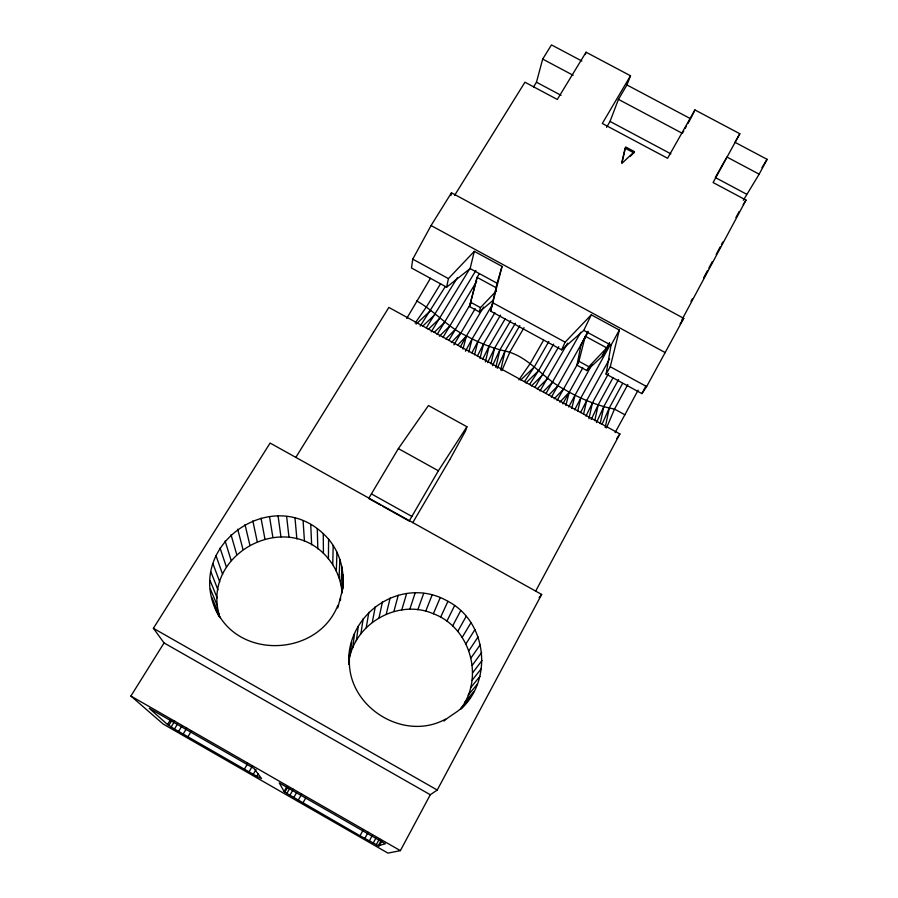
<?xml version="1.0" encoding="UTF-8"?>
<svg xmlns="http://www.w3.org/2000/svg" width="898" height="898" viewBox="0 0 898 898"><rect width="100%" height="100%" fill="white"/><g stroke="black" fill="none" stroke-linecap="round" stroke-linejoin="round"><path stroke-width="1.35" d="M328.589 539.238C340.903 553.729 345.337 573.53 342.003 592.108C340.959 579.951 336.189 568.21 328.432 558.781L328.589 539.238C276.36 478.802 178.87 546.545 219.191 616.69M332.754 564.651L333.18 545.468M336.312 571.016L336.963 552.214M339.062 577.773L339.904 559.387M337.738 607.968L342.351 590.188L343.025 574.574M340.971 584.845L341.936 566.874M340.421 600.582L340.566 597.877M342.183 592.961L342.351 590.188M342.767 588.953L343.171 582.387M348.828 664.419C345.663 613.087 402.674 574.9 447.945 601.334C487.165 621.697 493.215 680.28 460.528 709.398M469.834 698.161L461.011 708.41C484.505 677.238 470.081 627.253 433.352 613.749C397.87 598.225 353.284 624.054 348.783 662.432M220.066 617.734C199.008 554.616 286.743 507.437 328.432 558.781M348.806 661.153L349.984 650.635M350.119 655.72L351.69 642.07M352.757 647.941L354.497 633.831M356.371 640.6L358.336 626.029M412.743 259.163L411.486 267.986L446.643 287.158L470.137 268.581L474.301 251.339L502.038 266.392L490.634 311.135L561.62 349.838L583.79 330.374L591.277 314.828L619.339 330.06L610.27 366.754L606.094 374.084L641.924 393.616L646.639 386.567L683.748 318.341L451.469 192.789L431.062 225.533L412.743 259.163L448.428 278.604L446.643 287.158M360.895 633.808L363.151 618.823M606.094 374.084L611.044 345.191L619.339 330.06M366.238 627.668L368.842 612.324M450.953 195.517L451.469 192.789M372.322 622.292L375.308 606.621M609.562 342.879L602.109 356.383L586.832 370.56L576.954 365.172L581.028 344.911L588.033 331.328M605.185 427.639L609.271 408.018L622.55 383.536M600.201 423.654L603.815 406.592L618.565 379.506M379.035 617.757L382.458 601.828M594.779 420.657L598.203 404.875L612.952 377.856M588.953 418.67L592.467 402.843L608.575 373.445M500.725 370.043L505.046 351.028L519.807 325.615M495.842 367.495L499.917 349.782L515.362 323.235M583.633 413.765L586.663 400.553L609.518 358.998M490.634 311.135L497.088 283.24L502.038 266.392M621.899 162.134L625.131 148.17L633.876 152.851L634.403 151.639L625.637 146.958L621.82 163.481L634.403 151.639M490.948 363.78L494.574 348.2L510.726 320.53M485.391 361.939L489.084 346.302L505.248 318.7M577.683 411.239L580.838 397.982L610.472 344.316M386.263 614.153L390.136 598.001M480.015 358.493L483.494 344.114L500.534 315.097M474.559 354.755L477.826 341.633L494.899 312.684M571.734 408.467L575.034 395.187L591.894 364.745M576.954 365.172L578.907 361.288L585.283 336.222L606.722 347.874L609.394 343.025M493.462 300.033L479.274 311.875L469.497 306.555L477.096 277.37L479.251 273.778M468.756 352.05L472.135 338.905L492.8 303.973M565.83 405.469L569.287 392.168L582.813 367.843M469.497 306.555L477.096 277.37L495.954 287.629M462.953 349.109L466.466 335.919L483.607 307.049M393.885 611.504L398.252 595.217M533.513 86.983L536.465 82.223L542.684 59.077L551.484 44.9L581.825 61.008M479.274 311.875L480.452 307.61L496.426 290.873M401.776 609.888L406.637 593.499M585.305 54.565L586.057 52.207L630.497 75.769L626.95 84.962L618.453 99.364L610.023 121.421L606.565 127.303M380.584 505.103L368.674 498.457L398.375 448.596L428.458 405.537L466.904 426.73L465.579 430.838L450.033 459.17M409.802 609.293L415.168 592.893M417.817 609.753L423.699 593.387M425.719 611.246L432.106 594.981M433.352 613.749L440.233 597.641M606.498 427.919L614.524 409.106L627.814 384.546M501.881 370.605L509.952 351.937L524.017 327.658M602.109 424.148L609.271 408.018L614.524 409.106L624.885 414.764L615.085 432.623M497.29 368.27L505.046 351.028C528.911 356.147 542.549 378.339 563.641 388.957C577.897 397.309 593.174 404.122 609.271 408.018M561.62 349.838L565.123 342.172L591.277 314.828M596.463 422.576L603.815 406.592M440.604 617.229L447.945 601.334M492.519 365.632L499.917 349.782L505.046 351.028M591.243 419.478L598.203 404.875M487.58 362.702L494.574 348.2L499.917 349.782M681.851 319.913L746.025 200.097L713.091 182.541L739.829 133.746L694.929 109.938L690.618 118.749L626.95 84.962M585.945 416.122L592.467 402.843M446.867 621.248L454.601 605.6M482.529 359.481L489.084 346.302L494.574 348.2M337.861 605.331C317.263 657.92 234.344 660.041 214.454 605.679M580.602 412.519L586.663 400.553M477.399 355.99L483.494 344.114L489.084 346.302M641.924 393.616L645.696 386.353M574.641 409.858L580.838 397.982M471.933 352.802L477.826 341.633L483.494 344.114M586.832 370.56L588.852 366.721L606.722 347.874L602.109 356.383M452.603 625.985L460.719 610.64M164.065 642.946L130.895 696.04L163.178 724.046L387.936 853.1L400.373 850.642L430.288 794.741L437.247 790.027L541.651 594.442L270.107 443.051L153.401 628.308L164.065 642.946L430.288 794.741M568.703 406.974L575.034 395.187M624.885 414.764L638.108 390.159M743.353 200.265L759.158 174.178L767.105 159.35L734.991 142.311L739.829 133.746M535.78 590.918L619.889 433.959L388.868 307.43L296.082 456.981M691 301.38L692.324 298.911M703.583 277.897L707.557 270.489M708.881 268.019L712.193 261.834M716.166 254.415L720.14 247.006M721.464 244.537L722.789 242.056M735.933 217.529L739.121 211.58M378.305 845.736L385.343 843.772L279.233 782.888L284.105 791.475L286.855 793.417L360.019 835.78L378.305 845.736L380.954 840.842M379.136 846.028L381.796 841.112M465.445 351.219L472.135 338.905L477.826 341.633M373.186 843.132L375.869 838.204M376.273 844.749L379.573 838.642M364.79 838.485L368.124 832.356M369.28 840.999L371.952 836.083M360.019 835.78L363.376 829.662M449.831 459.54L412.766 522.636M562.822 403.876L569.287 392.168L559.869 402.192M460.326 346.931L466.466 335.919L472.135 338.905M557.041 400.587L577.885 363.443M551.406 397.141L588.078 332.137M581.028 344.911L585.822 336.346M406.715 318.476L430.479 278.257M545.95 393.537L580.815 332.271M457.733 631.384L466.185 616.376M302.918 802.992L305.646 798.142M694.929 109.938L667.596 158.273L602.311 123.464L630.497 75.769M683.748 130.917L682.368 133.342L618.453 99.364M685.118 128.481L686.499 126.046M687.868 123.621L689.933 119.973M540.012 390.967L567.626 343.182M298.181 800.253L301.616 794.202M535.028 387.161L558.758 346.718M289.886 795.302L293.332 789.241M524.466 381.616L534.265 367.001L548.824 341.442M293.747 797.626L296.497 792.788M529.596 384.411L538.43 370.852L553.628 344.102M284.105 791.475L286.866 786.637M284.891 792.115L287.641 787.299M543.582 340.207L530.471 363.151L518.876 379.921M286.855 793.417L289.639 788.556M453.894 344.888L475.177 308.699M256.839 776.332L261.52 778.51L254.033 768.43L149.27 708.32L167.556 724.563L174.459 729.041L256.839 776.332L258.231 773.919M382.963 506.427L409.185 521.042L438.381 470.776L466.904 426.73M253.225 774.368L256.031 769.564M244.301 769.339L247.803 763.356M248.959 771.988L252.45 765.994M448.955 340.219L471.158 302.918M462.201 637.367L470.956 622.729M443.096 337.199L476.658 281.366M437.057 334.572L475.906 270.455M183.102 734.182L186.728 728.188M431.22 331.822L470.069 268.3M187.828 736.921L191.454 730.916M420.219 326.053L445.296 286.585M178.545 731.488L182.137 725.573M426.326 327.849L457.565 277.471M440.581 283.768L426.741 306.454L415.134 323.089M171.125 726.976L174.751 721.038M586.057 52.207L557.299 99.454L524.948 82.212L454.613 195.371M174.459 729.041L177.344 724.293M167.556 724.563L170.485 719.781M168.768 725.449L171.686 720.679M761.953 167.6L767.105 159.35M743.174 204.621L746.025 200.097M465.939 643.855L474.93 629.61M680.078 323.954L683.748 318.341M468.879 650.758L478.073 636.929M616.724 438.594L619.889 433.959M470.979 657.965L480.329 644.584M472.213 665.384L481.654 652.476M472.55 672.916L482.035 660.468M471.989 680.448L481.451 668.46M539.114 597.641L541.651 594.442M470.541 687.868L479.925 676.351M443.949 721.105C450.369 715.145 459.192 711.676 464.782 704.459M468.195 695.074L477.455 683.995M465.007 701.955L474.077 691.303M448.428 278.604L474.301 251.339M457.991 344.877L466.466 335.919C447.653 327.321 434.34 310.686 416.582 300.897M554.156 398.824L563.641 388.957M451.346 342.52L460.865 332.731M548.611 395.3L558.141 385.568M445.767 338.973L455.353 329.341M543.256 391.651L552.842 382.043M537.195 388.845L547.758 378.395M439.391 336.234L449.999 325.794M531.403 385.938L542.942 374.657M434.161 332.406L444.813 322.09M525.925 382.963L538.43 370.852M520.795 379.955L534.265 367.001M428.2 329.409L439.863 318.285M422.509 326.322L435.182 314.39M630.014 156.488L633.876 152.851M416.144 324.088L430.793 310.427M445.588 719.096C403.876 742.287 347.369 706.917 349.401 659.368M542.684 59.077L573.149 75.275M759.158 174.178L726.92 157.038L715.313 177.535L746.597 194.215M536.465 82.223L561.07 95.334M610.023 121.421L670.862 153.85M431.062 225.533L665.373 352.678M470.137 268.581L497.088 283.24M583.79 330.374L611.044 345.191M493.069 302.918L565.123 342.172M610.27 366.754L646.639 386.567M470.608 302.233L480.452 307.61M578.907 361.288L588.852 366.721M398.375 448.596L438.381 470.776M371.458 493.922L411.901 516.451M153.401 628.308L437.247 790.027M130.895 696.04L400.373 850.642M218.135 613.413L219.235 615.994M211.872 597.529L218.854 613.895M210.413 589.099L217.473 605.959M210.11 580.557L217.17 597.911M210.951 572.026L217.956 589.874M212.927 563.675L219.786 581.994M215.98 555.638L222.648 574.406M220.066 548.049L226.476 567.244M225.117 541.045L231.201 560.621M231.022 534.725L236.746 554.65M237.678 529.203L242.999 549.43M244.997 524.555L249.857 545.03M252.821 520.862L257.21 541.539M261.037 518.191L264.932 538.991M269.512 516.563L272.891 537.453M278.088 516.013L280.951 536.914M286.642 516.541L288.999 537.408M295.015 518.146L296.879 538.912M303.097 520.795L304.467 541.404M310.73 524.443L311.651 544.839M317.286 528.653L317.813 548.801M323.269 533.614L323.426 553.471"/></g></svg>
